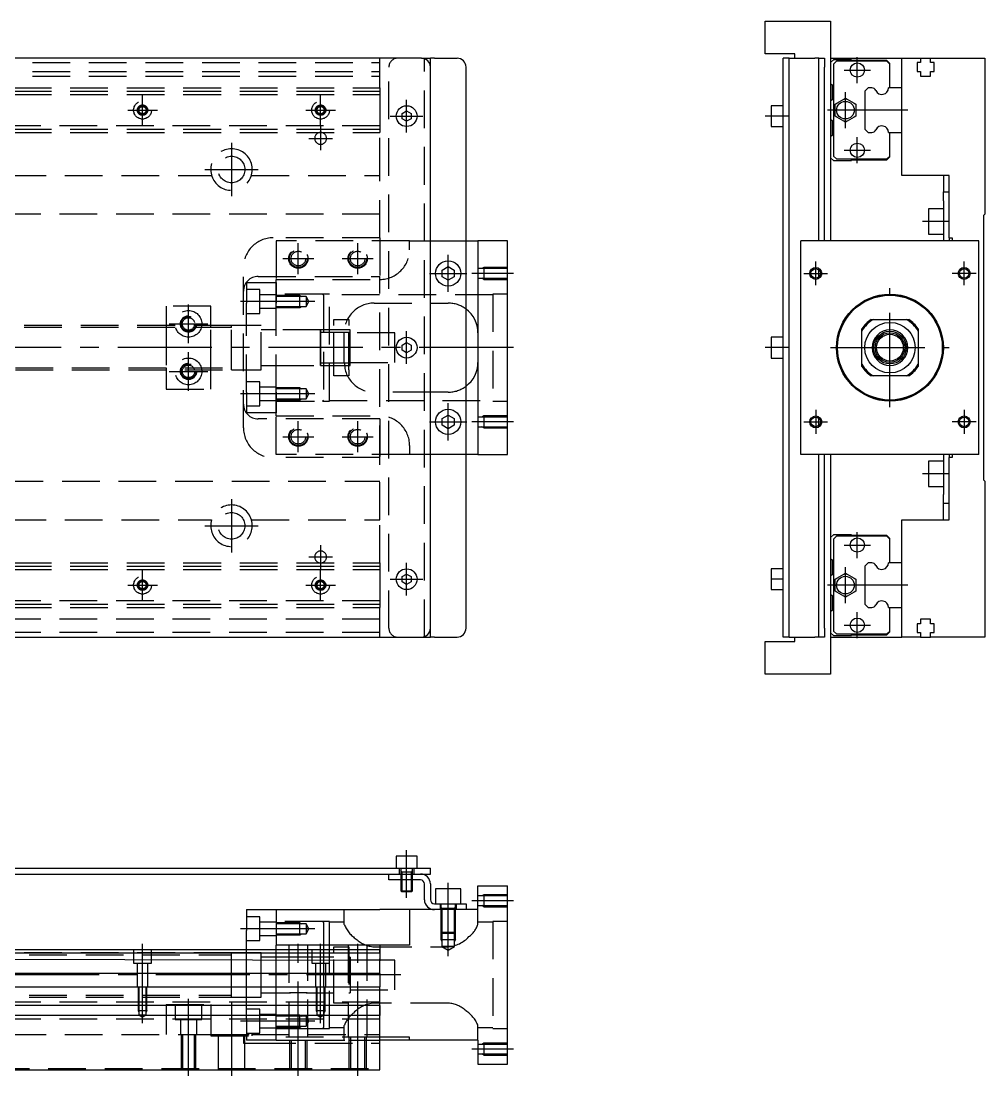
# Model space of a CAD drawing. Extents: x -94 to 664, y -24 to 355.
# Drawn here: x 339.1 to 663.8, y -2 to 353.3 of the extents above; entities that cross this region are included whole.
import ezdxf

# ---------------------------------------------------------------- set-up
doc = ezdxf.new("R2010")
doc.units = 0
doc.linetypes.add('CENTER', pattern=[50.8, 31.75, -6.35, 6.35, -6.35])
doc.linetypes.add('DASHED', pattern=[19.05, 12.7, -6.35])
doc.layers.get('0').update_dxf_attribs({"linetype": 'CONTINUOUS'})
doc.layers.add('CENTER', color=1, linetype='CENTER')

msp = doc.modelspace()

# ---------------------------------------------------------------- linework, layer by layer
at = {"color": 7, "linetype": 'CONTINUOUS'}
for p, q in [((589.85, 342.31), (589.85, 353.31)), ((589.85, 353.31), (611.85, 353.31)), ((611.85, 353.31), (611.85, 279.31)), ((599.85, 342.31), (589.85, 342.31)), ((599.85, 340.81), (599.85, 342.31)), ((474, 340.81), (-14, 340.81)), ((474, 340.81), (477, 340.81)), ((477, 337.81), (477, 340.81)), ((478.33, 340.81), (477, 340.81)), ((477, 148.81), (477, 337.81)), ((478.33, 340.81), (486, 340.81)), ((489, 148.81), (489, 337.81)), ((597.85, 340.81), (595.85, 340.81)), ((595.85, 337.81), (595.85, 340.81)), ((595.85, 148.81), (595.85, 337.81)), ((597.85, 340.81), (601.18, 340.81)), ((597.85, 337.81), (597.85, 340.81)), ((597.85, 148.81), (597.85, 337.81)), ((601.18, 340.81), (606.52, 340.81)), ((607.85, 340.81), (606.52, 340.81)), ((607.85, 340.81), (609.85, 340.81)), ((607.85, 337.81), (607.85, 340.81)), ((607.85, 279.31), (607.85, 337.81)), ((609.85, 340.81), (609.85, 337.81)), ((609.85, 279.31), (609.85, 337.81)), ((611.85, 340.81), (635.85, 340.81)), ((612.84, 340.31), (611.85, 339.32)), ((618.85, 340.31), (612.84, 340.31)), ((613.84, 339.76), (612.85, 338.77)), ((612.85, 338.77), (612.85, 307.85)), ((630.85, 339.76), (613.84, 339.76)), ((618.85, 340.06), (618.85, 340.31)), ((630.85, 340.06), (618.85, 340.06)), ((631.85, 339.06), (630.85, 340.06)), ((631.85, 338.76), (630.85, 339.76)), ((631.85, 338.76), (631.85, 339.06)), ((631.85, 330.81), (631.85, 338.76)), ((635.85, 330.81), (635.85, 340.81)), ((635.85, 340.81), (642.15, 340.81)), ((642.15, 339.31), (641, 339.31)), ((641, 339.31), (641, 336.31)), ((642.15, 340.81), (645.55, 340.81)), ((642.15, 340.81), (642.15, 339.31)), ((645.55, 340.81), (663.85, 340.81)), ((645.55, 339.31), (645.55, 340.81)), ((646.7, 339.31), (645.55, 339.31)), ((646.7, 336.31), (646.7, 339.31)), ((663.85, 340.81), (663.85, 288.31)), ((641, 336.31), (642.15, 336.31)), ((642.15, 336.31), (642.15, 334.81)), ((642.15, 334.81), (645.55, 334.81)), ((645.55, 334.81), (645.55, 336.31)), ((645.55, 336.31), (646.7, 336.31)), ((611.85, 332.31), (612.35, 331.81)), ((612.35, 331.81), (612.35, 326.81)), ((624.47, 330.81), (623.35, 329.69)), ((625.76, 330.81), (624.47, 330.81)), ((635.85, 330.81), (631.34, 330.81)), ((635.85, 315.81), (635.85, 330.81)), ((635.85, 315.81), (635.85, 330.81)), ((613.95, 325.67), (616.26, 327)), ((616.26, 327), (616.85, 327.35)), ((616.85, 327.35), (617.44, 327)), ((617.44, 327), (619.75, 325.67)), ((623.35, 329.69), (623.35, 316.93)), ((595.85, 324.81), (591.85, 324.81)), ((591.85, 324.81), (591.85, 321.31)), ((612.35, 326.81), (611.85, 326.31)), ((613.35, 325.33), (613.95, 325.67)), ((613.35, 324.65), (613.35, 325.33)), ((613.35, 321.97), (613.35, 324.65)), ((619.75, 325.67), (620.34, 325.33)), ((620.34, 325.33), (620.34, 324.65)), ((620.34, 324.65), (620.34, 321.97)), ((467.5, 322.18), (469, 323.04)), ((467.5, 320.44), (467.5, 322.18)), ((469, 319.58), (467.5, 320.44)), ((469, 323.04), (470.5, 322.18)), ((470.5, 320.44), (469, 319.58)), ((470.5, 322.18), (470.5, 320.44)), ((591.85, 321.31), (591.85, 317.81)), ((611.85, 320.31), (612.35, 319.81)), ((612.35, 319.81), (612.35, 314.81)), ((613.35, 321.29), (613.35, 321.97)), ((613.95, 320.95), (613.35, 321.29)), ((616.26, 319.62), (613.95, 320.95)), ((619.75, 320.95), (617.44, 319.62)), ((620.34, 321.29), (619.75, 320.95)), ((620.34, 321.97), (620.34, 321.29)), ((591.85, 317.81), (595.85, 317.81)), ((616.85, 319.27), (616.26, 319.62)), ((617.44, 319.62), (616.85, 319.27)), ((623.35, 316.93), (624.47, 315.81)), ((612.35, 314.81), (611.85, 314.31)), ((624.47, 315.81), (625.76, 315.81)), ((631.34, 315.81), (635.85, 315.81)), ((631.85, 307.86), (631.85, 315.81)), ((635.85, 301.31), (635.85, 315.81)), ((611.85, 307.3), (612.84, 306.31)), ((612.84, 306.31), (618.85, 306.31)), ((612.85, 307.85), (613.84, 306.86)), ((613.84, 306.86), (630.85, 306.86)), ((618.85, 306.56), (630.85, 306.56)), ((618.85, 306.31), (618.85, 306.56)), ((630.85, 306.86), (631.85, 307.86)), ((630.85, 306.56), (631.85, 307.56)), ((631.85, 307.56), (631.85, 307.86)), ((651.85, 301.31), (635.85, 301.31)), ((649.85, 301.31), (649.85, 295.81)), ((651.85, 280.31), (651.85, 301.31)), ((649.85, 295.81), (651.85, 295.81)), ((649.85, 292.81), (649.85, 295.81)), ((649.85, 292.81), (649.85, 279.31)), ((644.85, 290.06), (644.85, 281.56)), ((649.85, 290.06), (644.85, 290.06)), ((663.35, 287.81), (663.85, 288.31)), ((663.35, 287.81), (663.35, 198.81)), ((644.85, 281.56), (649.85, 281.56)), ((489, 279.31), (493, 279.31)), ((503, 279.31), (493, 279.31)), ((493, 279.31), (493, 207.31)), ((503, 207.31), (503, 279.31)), ((661.85, 279.31), (601.85, 279.31)), ((601.85, 207.31), (601.85, 279.31)), ((651.85, 280.31), (652.85, 280.31)), ((651.85, 280.31), (651.85, 279.31)), ((652.85, 280.31), (652.85, 279.31)), ((661.85, 207.31), (661.85, 279.31)), ((481, 269.46), (483, 270.62)), ((483, 270.62), (485, 269.46)), ((481, 267.16), (481, 269.46)), ((483, 266), (481, 267.16)), ((485, 267.16), (483, 266)), ((485, 269.46), (485, 267.16)), ((607.85, 267.03), (607.85, 269.59)), ((625.51, 252.81), (626.27, 252.81)), ((626.27, 252.81), (637.43, 252.81)), ((637.43, 252.81), (638.19, 252.81)), ((622.35, 248.89), (622.35, 249.65)), ((622.35, 237.73), (622.35, 248.89)), ((641.35, 249.65), (641.35, 248.89)), ((641.35, 248.89), (641.35, 237.73)), ((595.85, 246.81), (591.85, 246.81)), ((591.85, 246.81), (591.85, 243.31)), ((467.5, 244.18), (469, 245.04)), ((467.5, 242.44), (467.5, 244.18)), ((469, 241.58), (467.5, 242.44)), ((469, 245.04), (470.5, 244.18)), ((470.5, 242.44), (469, 241.58)), ((470.5, 244.18), (470.5, 242.44)), ((591.85, 243.31), (591.85, 239.81)), ((591.85, 239.81), (595.85, 239.81)), ((622.35, 236.97), (622.35, 237.73)), ((641.35, 237.73), (641.35, 236.97)), ((626.27, 233.81), (625.51, 233.81)), ((637.43, 233.81), (626.27, 233.81)), ((638.19, 233.81), (637.43, 233.81)), ((481, 219.46), (483, 220.62)), ((483, 220.62), (485, 219.46)), ((481, 217.16), (481, 219.46)), ((483, 216), (481, 217.16)), ((485, 217.16), (483, 216)), ((485, 219.46), (485, 217.16)), ((607.85, 217.03), (607.85, 219.59)), ((493, 207.31), (489, 207.31)), ((493, 207.31), (503, 207.31)), ((661.85, 207.31), (601.85, 207.31)), ((607.85, 148.81), (607.85, 207.31)), ((609.85, 148.81), (609.85, 207.31)), ((611.85, 207.31), (611.85, 133.31)), ((649.85, 207.31), (649.85, 193.81)), ((651.85, 207.31), (651.85, 206.31)), ((651.85, 185.31), (651.85, 206.31)), ((652.85, 206.31), (651.85, 206.31)), ((652.85, 207.31), (652.85, 206.31)), ((644.85, 205.06), (644.85, 196.56)), ((649.85, 205.06), (644.85, 205.06)), ((644.85, 196.56), (649.85, 196.56)), ((663.85, 198.31), (663.35, 198.81)), ((663.85, 198.31), (663.85, 145.81)), ((649.85, 190.81), (649.85, 193.81)), ((649.85, 185.31), (649.85, 190.81)), ((651.85, 190.81), (649.85, 190.81)), ((635.85, 170.81), (635.85, 185.31)), ((635.85, 185.31), (651.85, 185.31)), ((612.84, 180.31), (611.85, 179.32)), ((618.85, 180.31), (612.84, 180.31)), ((613.84, 179.76), (612.85, 178.77)), ((612.85, 178.77), (612.85, 147.85)), ((630.85, 179.76), (613.84, 179.76)), ((618.85, 180.06), (618.85, 180.31)), ((630.85, 180.06), (618.85, 180.06)), ((631.85, 179.06), (630.85, 180.06)), ((631.85, 178.76), (630.85, 179.76)), ((631.85, 178.76), (631.85, 179.06)), ((631.85, 170.81), (631.85, 178.76)), ((611.85, 172.31), (612.35, 171.81)), ((612.35, 171.81), (612.35, 166.81)), ((624.47, 170.81), (623.35, 169.69)), ((625.76, 170.81), (624.47, 170.81)), ((635.85, 170.81), (631.34, 170.81)), ((635.85, 155.81), (635.85, 170.81)), ((635.85, 155.81), (635.85, 170.81)), ((467.5, 166.18), (469, 167.04)), ((469, 167.04), (470.5, 166.18)), ((591.85, 168.81), (591.85, 165.31)), ((595.85, 168.81), (591.85, 168.81)), ((613.95, 165.67), (616.26, 167)), ((616.26, 167), (616.85, 167.35)), ((616.85, 167.35), (617.44, 167)), ((617.44, 167), (619.75, 165.67)), ((623.35, 169.69), (623.35, 156.93)), ((467.5, 164.44), (467.5, 166.18)), ((469, 163.58), (467.5, 164.44)), ((470.5, 164.44), (469, 163.58)), ((470.5, 166.18), (470.5, 164.44)), ((591.85, 165.31), (591.85, 161.81)), ((612.35, 166.81), (611.85, 166.31)), ((613.35, 165.33), (613.95, 165.67)), ((613.35, 164.65), (613.35, 165.33)), ((613.35, 161.97), (613.35, 164.65)), ((619.75, 165.67), (620.34, 165.33)), ((620.34, 165.33), (620.34, 164.65)), ((620.34, 164.65), (620.34, 161.97)), ((591.85, 161.81), (595.85, 161.81)), ((611.85, 160.31), (612.35, 159.81)), ((613.35, 161.29), (613.35, 161.97)), ((613.95, 160.95), (613.35, 161.29)), ((616.26, 159.62), (613.95, 160.95)), ((619.75, 160.95), (617.44, 159.62)), ((620.34, 161.29), (619.75, 160.95)), ((620.34, 161.97), (620.34, 161.29)), ((612.35, 159.81), (612.35, 154.81)), ((616.85, 159.27), (616.26, 159.62)), ((617.44, 159.62), (616.85, 159.27)), ((623.35, 156.93), (624.47, 155.81)), ((612.35, 154.81), (611.85, 154.31)), ((624.47, 155.81), (625.76, 155.81)), ((631.34, 155.81), (635.85, 155.81)), ((631.85, 147.86), (631.85, 155.81)), ((635.85, 145.81), (635.85, 155.81)), ((642.15, 150.31), (641, 150.31)), ((641, 150.31), (641, 147.31)), ((642.15, 151.81), (642.15, 150.31)), ((645.55, 151.81), (642.15, 151.81)), ((645.55, 150.31), (645.55, 151.81)), ((646.7, 150.31), (645.55, 150.31)), ((646.7, 147.31), (646.7, 150.31)), ((-14, 145.81), (474, 145.81)), ((474, 145.81), (477, 145.81)), ((477, 145.81), (477, 148.81)), ((478.33, 145.81), (477, 145.81)), ((478.33, 145.81), (486, 145.81)), ((595.85, 145.81), (595.85, 148.81)), ((597.85, 145.81), (595.85, 145.81)), ((597.85, 145.81), (597.85, 148.81)), ((597.85, 145.81), (601.18, 145.81)), ((599.85, 144.31), (599.85, 145.81)), ((601.18, 145.81), (606.52, 145.81)), ((607.85, 145.81), (606.52, 145.81)), ((607.85, 145.81), (607.85, 148.81)), ((609.85, 145.81), (607.85, 145.81)), ((609.85, 148.81), (609.85, 145.81)), ((611.85, 147.3), (612.84, 146.31)), ((611.85, 145.81), (635.85, 145.81)), ((612.84, 146.31), (618.85, 146.31)), ((612.85, 147.85), (613.84, 146.86)), ((613.84, 146.86), (630.85, 146.86)), ((618.85, 146.56), (630.85, 146.56)), ((618.85, 146.31), (618.85, 146.56)), ((630.85, 146.86), (631.85, 147.86)), ((630.85, 146.56), (631.85, 147.56)), ((631.85, 147.56), (631.85, 147.86)), ((642.15, 145.81), (635.85, 145.81)), ((641, 147.31), (642.15, 147.31)), ((642.15, 147.31), (642.15, 145.81)), ((642.15, 145.81), (645.55, 145.81)), ((645.55, 147.31), (646.7, 147.31)), ((645.55, 145.81), (645.55, 147.31)), ((663.85, 145.81), (645.55, 145.81)), ((589.85, 133.31), (589.85, 144.31)), ((589.85, 144.31), (599.85, 144.31)), ((611.85, 133.31), (589.85, 133.31)), ((465.5, 72), (465.5, 68)), ((472.5, 72), (465.5, 72)), ((472.5, 68), (472.5, 72)), ((330, 68), (474, 68)), ((474, 68), (477, 68)), ((477, 66), (477, 68)), ((330, 66), (466, 66)), ((463, 64), (463, 66)), ((466, 64), (463, 64)), ((466, 66), (473.67, 66)), ((466, 66), (473.67, 66)), ((473.67, 64), (466, 64)), ((467, 64), (467, 60.38)), ((471, 60.38), (471, 64)), ((473.67, 66), (474, 66)), ((474, 66), (477, 66)), ((475, 57.33), (475, 62.67)), ((477, 62.67), (477, 57.33)), ((478.75, 61), (478.75, 56)), ((487.25, 61), (478.75, 61)), ((487.25, 56), (487.25, 61)), ((493, 62), (503, 62)), ((493, 54), (493, 62)), ((503, 2), (503, 62)), ((467.38, 60), (467, 60.38)), ((467, 60.38), (471, 60.38)), ((470.62, 60), (467.38, 60)), ((470.62, 60), (471, 60.38)), ((415, 54), (415.36, 54)), ((415, 54), (415, 47.02)), ((415.36, 54), (424.64, 54)), ((424.64, 54), (425, 54)), ((425, 54), (460, 54)), ((425, 54), (425, 42)), ((470, 54), (460, 54)), ((478.33, 54), (470, 54)), ((470, 54), (470, 42)), ((478.33, 56), (486, 56)), ((486, 54), (478.33, 54)), ((486, 56), (489, 56)), ((489, 54), (486, 54)), ((489, 56), (489, 54)), ((493, 54), (489, 54)), ((415, 40.5), (415, 47.02)), ((460, 40.5), (323.5, 40.5)), ((460, 39.38), (323.5, 39.38)), ((470, 42), (425, 42)), ((425, 40.5), (425, 42)), ((460, 42), (460, 39.38)), ((460, 39.25), (460, 40.5)), ((460, 39.38), (460, 38.09)), ((460, 39.25), (460, 37.47)), ((323.5, 37.4), (460, 37)), ((460, 38.09), (460, 36.72)), ((460, 35.58), (460, 37.47)), ((460, 32.51), (460, 36.72)), ((460, 32.52), (460, 35.58)), ((460, 32.52), (323.5, 32.5)), ((460, 32.52), (460, 28)), ((460, 32.51), (460, 28)), ((0, 28), (460, 28)), ((460, 21.7), (460, 28)), ((460, 21.7), (460, 28)), ((460, 21.7), (0, 21.7)), ((460, 21.7), (460, 18.3)), ((460, 10), (460, 21.7)), ((460, 18.3), (0, 18.3)), ((460, 0), (460, 18.3)), ((470, 11), (460, 11)), ((470, 10), (470, 11)), ((470, 10), (460, 10)), ((493, 10), (470, 10)), ((493, 10), (493, 2)), ((0, 0), (460, 0)), ((493, 2), (503, 2))]:
    msp.add_line(p, q, dxfattribs=at)
at = {"color": 3, "linetype": 'DASHED'}
for p, q in [((0, 339.31), (460, 339.31)), ((460, 330.81), (460, 340.81)), ((463, 148.81), (463, 337.81)), ((475, 145.81), (475, 340.81)), ((0, 336.31), (460, 336.31)), ((0, 334.81), (460, 334.81)), ((298.5, 330.81), (460, 330.81)), ((460, 330.81), (460, 329.69)), ((298.5, 329.69), (460, 329.69)), ((298.5, 328.61), (460, 328.61)), ((460, 329.69), (460, 316.93)), ((460, 329.69), (460, 316.93)), ((460, 318.01), (298.5, 318.01)), ((298.5, 316.93), (460, 316.93)), ((460, 316.93), (460, 315.81)), ((460, 316.93), (460, 315.81)), ((298.5, 315.81), (460, 315.81)), ((460, 301.31), (460, 315.81)), ((460, 301.31), (460, 315.81)), ((296.71, 301.31), (403.29, 301.31)), ((416.71, 301.31), (460, 301.31)), ((460, 280.31), (460, 301.31)), ((460, 288.31), (10, 288.31)), ((460, 280.31), (460, 282.81)), ((460, 280.31), (424, 280.31)), ((470, 279.31), (425, 279.31)), ((425, 279.31), (425, 266.31)), ((460, 280.31), (460, 267.31)), ((460, 280.31), (460, 267.31)), ((470, 276.31), (470, 279.31)), ((470, 279.31), (477, 279.31)), ((477, 279.31), (489, 279.31)), ((414, 216.31), (414, 270.31)), ((495, 270.31), (494.34, 269.93)), ((503, 270.31), (495, 270.31)), ((495, 270.31), (495, 266.31)), ((419, 267.31), (460, 267.31)), ((460, 185.31), (460, 267.31)), ((495, 269.93), (493, 269.93)), ((493, 266.69), (495, 266.69)), ((495, 266.31), (494.34, 266.69)), ((503, 269.93), (495, 269.93)), ((495, 266.69), (503, 266.69)), ((415, 265.31), (415.36, 265.31)), ((415, 265.31), (415, 258.33)), ((415.36, 265.31), (424.64, 265.31)), ((424.64, 265.31), (425, 265.31)), ((425, 266.31), (460, 266.31)), ((425, 258.33), (425, 266.31)), ((425, 265.31), (425, 258.33)), ((495, 266.31), (503, 266.31)), ((419.5, 262.87), (415, 262.87)), ((419.5, 254.87), (419.5, 262.87)), ((425, 261.12), (419.5, 261.12)), ((425.3, 261.31), (425, 261.31)), ((431.15, 260.87), (425, 260.87)), ((431.15, 260.87), (425, 260.87)), ((431.5, 260.52), (425, 260.52)), ((440.64, 261.31), (425.3, 261.31)), ((440.64, 261.31), (425.3, 261.31)), ((433, 260.87), (431.15, 260.87)), ((433, 260.52), (431.5, 260.52)), ((433, 256.87), (433, 260.87)), ((433, 260.87), (433.61, 260.52)), ((435.1, 260.52), (433, 260.52)), ((436.05, 258.87), (435.1, 260.52)), ((435.1, 260.52), (435.1, 258.87)), ((441, 260.95), (440.64, 261.31)), ((443, 261.31), (440.64, 261.31)), ((441, 260.95), (441, 225.67)), ((443, 225.31), (443, 261.31)), ((498, 261.06), (443, 261.06)), ((503, 261.31), (498, 261.31)), ((498, 261.31), (498, 225.31)), ((388, 257.31), (388, 250.81)), ((403, 257.31), (388, 257.31)), ((403, 250.81), (403, 257.31)), ((415, 228.29), (415, 258.33)), ((419.5, 256.62), (425, 256.62)), ((425, 228.29), (425, 258.33)), ((425, 228.29), (425, 258.33)), ((425, 257.22), (431.5, 257.22)), ((425, 256.87), (431.15, 256.87)), ((425, 256.87), (431.15, 256.87)), ((431.15, 256.87), (433, 256.87)), ((431.5, 257.22), (433, 257.22)), ((433, 257.22), (435.1, 257.22)), ((433, 256.87), (433.61, 257.22)), ((435.1, 257.22), (436.05, 258.87)), ((435.1, 258.87), (435.1, 257.22)), ((458, 258.31), (477, 258.31)), ((477, 258.31), (483, 258.31)), ((415, 254.87), (419.5, 254.87)), ((444.5, 250.81), (444.5, 252.81)), ((444.5, 252.81), (449.5, 252.81)), ((449.5, 252.81), (449.5, 250.81)), ((410, 250.81), (280, 250.81)), ((410, 250.06), (280, 250.06)), ((388, 250.81), (388, 250.06)), ((388, 250.06), (388, 236.56)), ((403, 250.06), (403, 250.81)), ((403, 236.56), (403, 250.06)), ((410, 250.81), (409.99, 250.81)), ((410, 250.81), (410, 250.81)), ((415, 250.81), (410, 250.81)), ((410, 235.81), (410, 250.81)), ((410, 250.06), (410, 250.81)), ((410, 250.26), (410, 250.81)), ((410, 236.36), (410, 250.26)), ((410, 236.56), (410, 250.06)), ((420, 250.81), (415, 250.81)), ((420, 235.81), (420, 250.81)), ((425, 249.31), (420, 249.31)), ((440, 249.31), (425, 249.31)), ((441, 249.31), (440, 249.31)), ((440, 249.31), (440, 249.31)), ((440, 249.31), (440, 249.31)), ((440, 237.31), (440, 249.31)), ((440, 249.31), (440, 237.31)), ((444.5, 249.31), (441, 249.31)), ((444.5, 235.81), (444.5, 250.81)), ((449.5, 249.31), (444.5, 249.31)), ((449.5, 235.81), (449.5, 250.81)), ((450, 249.31), (449.5, 249.31)), ((450, 237.31), (450, 249.31)), ((441, 248.44), (440, 248.44)), ((444.5, 248.44), (441, 248.44)), ((449.5, 248.44), (444.5, 248.44)), ((448, 238.31), (448, 248.31)), ((450, 248.44), (449.5, 248.44)), ((465, 248.31), (450, 248.31)), ((465, 238.31), (465, 248.31)), ((440, 238.19), (441, 238.19)), ((441, 238.19), (444.5, 238.19)), ((444.5, 238.19), (449.5, 238.19)), ((449.5, 238.19), (450, 238.19)), ((450, 238.31), (465, 238.31)), ((280, 236.56), (410, 236.56)), ((280, 235.81), (410, 235.81)), ((388, 236.56), (388, 235.81)), ((388, 235.81), (388, 229.31)), ((403, 235.81), (403, 236.56)), ((403, 229.31), (403, 235.81)), ((410, 235.81), (410, 236.56)), ((410, 235.81), (410, 236.36)), ((409.99, 235.81), (410, 235.81)), ((410, 235.81), (410, 235.81)), ((410, 235.81), (415, 235.81)), ((415, 235.81), (420, 235.81)), ((420, 237.31), (425, 237.31)), ((425, 237.31), (440, 237.31)), ((440, 237.31), (440, 237.31)), ((440, 237.31), (440, 237.31)), ((440, 237.31), (441, 237.31)), ((440, 237.31), (440, 237.31)), ((441, 237.31), (444.5, 237.31)), ((444.5, 237.31), (449.5, 237.31)), ((444.5, 233.81), (444.5, 235.81)), ((449.5, 237.31), (450, 237.31)), ((449.5, 235.81), (449.5, 233.81)), ((419.5, 231.75), (415, 231.75)), ((419.5, 223.75), (419.5, 231.75)), ((449.5, 233.81), (444.5, 233.81)), ((388, 229.31), (403, 229.31)), ((415, 228.29), (415, 221.31)), ((425, 230), (419.5, 230)), ((431.15, 229.75), (425, 229.75)), ((431.15, 229.75), (425, 229.75)), ((431.5, 229.4), (425, 229.4)), ((425, 228.29), (425, 221.31)), ((425, 220.31), (425, 228.29)), ((433, 229.75), (431.15, 229.75)), ((433, 229.4), (431.5, 229.4)), ((433, 225.75), (433, 229.75)), ((433, 229.75), (433.61, 229.4)), ((435.1, 229.4), (433, 229.4)), ((436.05, 227.75), (435.1, 229.4)), ((435.1, 229.4), (435.1, 227.75)), ((435.1, 226.1), (436.05, 227.75)), ((435.1, 227.75), (435.1, 226.1)), ((477, 228.31), (458, 228.31)), ((483, 228.31), (477, 228.31)), ((419.5, 225.5), (425, 225.5)), ((425, 226.1), (431.5, 226.1)), ((425, 225.75), (431.15, 225.75)), ((425, 225.75), (431.15, 225.75)), ((425, 225.31), (425.3, 225.31)), ((425.3, 225.31), (440.64, 225.31)), ((425.3, 225.31), (440.64, 225.31)), ((431.15, 225.75), (433, 225.75)), ((431.5, 226.1), (433, 226.1)), ((433, 226.1), (435.1, 226.1)), ((433, 225.75), (433.61, 226.1)), ((440.64, 225.31), (441, 225.67)), ((440.64, 225.31), (443, 225.31)), ((443, 225.56), (498, 225.56)), ((498, 225.31), (503, 225.31)), ((415, 223.75), (419.5, 223.75)), ((415.36, 221.31), (415, 221.31)), ((424.64, 221.31), (415.36, 221.31)), ((425, 221.31), (424.64, 221.31)), ((425, 220.31), (460, 220.31)), ((425, 207.31), (425, 220.31)), ((495, 220.31), (494.34, 219.93)), ((495, 220.31), (495, 216.31)), ((503, 220.31), (495, 220.31)), ((460, 219.31), (419, 219.31)), ((460, 219.31), (460, 206.31)), ((495, 219.93), (493, 219.93)), ((503, 219.93), (495, 219.93)), ((493, 216.69), (495, 216.69)), ((495, 216.31), (494.34, 216.69)), ((495, 216.69), (503, 216.69)), ((495, 216.31), (503, 216.31)), ((470, 210.31), (470, 207.31)), ((460, 206.31), (424, 206.31)), ((470, 207.31), (425, 207.31)), ((460, 203.81), (460, 206.31)), ((477, 207.31), (470, 207.31)), ((489, 207.31), (477, 207.31)), ((10, 198.31), (460, 198.31)), ((296.71, 185.31), (403.29, 185.31)), ((416.71, 185.31), (460, 185.31)), ((460, 170.81), (460, 185.31)), ((298.5, 170.81), (460, 170.81)), ((460, 170.81), (460, 169.69)), ((298.5, 169.69), (460, 169.69)), ((298.5, 168.61), (460, 168.61)), ((460, 169.69), (460, 156.93)), ((460, 158.01), (298.5, 158.01)), ((298.5, 156.93), (460, 156.93)), ((460, 156.93), (460, 155.81)), ((298.5, 155.81), (460, 155.81)), ((460, 145.81), (460, 155.81)), ((460, 151.81), (0, 151.81)), ((460, 147.31), (0, 147.31)), ((466.5, 68), (466.5, 66)), ((467, 68), (467, 66.6)), ((471, 66.6), (471, 68)), ((471.5, 66), (471.5, 68)), ((467.38, 66.6), (467, 67.26)), ((467, 66.6), (467, 66.6)), ((467, 66.6), (467, 66)), ((467, 66.6), (467, 66.59)), ((471, 66.6), (467, 66.6)), ((471, 66.6), (467, 66.6)), ((469, 66.6), (467, 66.6)), ((467, 66), (467, 64)), ((467, 66), (467, 64)), ((467.38, 66.6), (467.38, 66)), ((467.38, 66), (467.38, 64)), ((470.62, 66.6), (471, 67.26)), ((470.62, 66), (470.62, 66.6)), ((470.62, 64), (470.62, 66)), ((471, 66), (471, 66.6)), ((471, 66.6), (471, 66.6)), ((471, 66.59), (471, 66.6)), ((471, 64), (471, 66)), ((471, 64), (471, 66)), ((495, 58.62), (493, 58.62)), ((495, 59), (494.34, 58.62)), ((495, 59), (495, 55)), ((503, 59), (495, 59)), ((503, 58.62), (495, 58.62)), ((448, 49.03), (448, 54)), ((480.25, 56), (480.25, 54)), ((480.5, 56), (480.5, 54.4)), ((480.9, 54.4), (480.5, 55.09)), ((485.5, 54.4), (480.5, 54.4)), ((485.5, 54.4), (480.5, 54.4)), ((483, 54.4), (480.5, 54.4)), ((480.5, 54.4), (480.5, 54.39)), ((480.5, 54.4), (480.5, 54.4)), ((480.5, 54.4), (480.5, 54)), ((480.5, 54), (480.5, 44)), ((480.9, 54.4), (480.9, 54)), ((480.9, 54), (480.9, 46)), ((485.1, 54.4), (485.5, 55.09)), ((485.1, 54), (485.1, 54.4)), ((485.1, 46), (485.1, 54)), ((485.5, 54.4), (485.5, 56)), ((485.5, 54.39), (485.5, 54.4)), ((485.5, 54), (485.5, 54.4)), ((485.5, 54.4), (485.5, 54.4)), ((485.5, 46.4), (485.5, 54)), ((485.75, 54), (485.75, 56)), ((493, 55.38), (495, 55.38)), ((493, 49.03), (493, 54)), ((495, 55), (494.34, 55.38)), ((495, 55.38), (503, 55.38)), ((495, 55), (503, 55)), ((419.5, 51.56), (415, 51.56)), ((419.5, 43.56), (419.5, 51.56)), ((425, 49.81), (419.5, 49.81)), ((425.3, 50), (425, 50)), ((440.64, 50), (425.3, 50)), ((443, 50), (440.64, 50)), ((441, 49.64), (440.64, 50)), ((443, 40.5), (443, 50)), ((448, 49.75), (443, 49.75)), ((498, 49.75), (493, 49.75)), ((503, 50), (498, 50)), ((498, 50), (498, 14)), ((431.15, 49.56), (425, 49.56)), ((431.15, 49.56), (425, 49.56)), ((431.5, 49.21), (425, 49.21)), ((433, 49.56), (431.15, 49.56)), ((433, 49.21), (431.5, 49.21)), ((433, 45.56), (433, 49.56)), ((433, 49.56), (433.61, 49.21)), ((435.1, 49.21), (433, 49.21)), ((436.05, 47.56), (435.1, 49.21)), ((435.1, 49.21), (435.1, 47.56)), ((435.1, 45.91), (436.05, 47.56)), ((435.1, 47.56), (435.1, 45.91)), ((441, 49.64), (441, 42)), ((448, 49.03), (448.01, 48.9)), ((480.5, 46.4), (480.9, 46)), ((480.5, 46.4), (485.5, 46.4)), ((485.1, 46), (485.5, 46.4)), ((485.5, 44), (485.5, 46.4)), ((415, 43.56), (419.5, 43.56)), ((419.5, 45.31), (425, 45.31)), ((425, 45.91), (431.5, 45.91)), ((425, 45.56), (431.15, 45.56)), ((425, 45.56), (431.15, 45.56)), ((431.15, 45.56), (433, 45.56)), ((431.5, 45.91), (433, 45.91)), ((433, 45.91), (435.1, 45.91)), ((433, 45.56), (433.61, 45.91)), ((480.5, 44), (485.5, 44)), ((480.5, 44), (480.9, 43.31)), ((485.1, 46), (480.9, 46)), ((480.9, 46), (480.9, 44)), ((480.9, 44), (480.9, 41.57)), ((485.1, 44), (485.1, 46)), ((485.1, 41.57), (485.1, 44)), ((485.5, 44), (485.1, 43.31)), ((410, 39.5), (275.5, 39.5)), ((377, 40.49), (377, 35.99)), ((383, 35.99), (383, 40.49)), ((410, 39.5), (409.99, 39.5)), ((410, 39.5), (410, 39.5)), ((415, 39.5), (410, 39.5)), ((410, 38.95), (410, 39.5)), ((415, 28), (415, 40.5)), ((420, 39.5), (415, 39.5)), ((420, 32), (420, 39.5)), ((425, 28), (425, 40.5)), ((429.25, 42), (429.25, 11)), ((435.75, 11), (435.75, 42)), ((437, 40.49), (437, 35.99)), ((441, 42), (441, 40.5)), ((441, 40.5), (441, 18.3)), ((443, 36), (443, 40.5)), ((443, 35.99), (443, 40.49)), ((444.5, 40.5), (444.5, 41.5)), ((444.5, 41.5), (449.5, 41.5)), ((444.5, 39.5), (444.5, 40.5)), ((444.5, 24.5), (444.5, 39.5)), ((449.25, 42), (449.25, 11)), ((449.5, 41.5), (449.5, 22.5)), ((455.75, 11), (455.75, 42)), ((458, 41.49), (483, 41.49)), ((483, 41.57), (480.9, 41.57)), ((480.9, 41.57), (483, 40.36)), ((485.1, 41.57), (483, 41.57)), ((483, 40.36), (485.1, 41.57)), ((37, 38.75), (409.99, 38.75)), ((377, 35.99), (383, 35.99)), ((378.25, 35.99), (378.25, 27.99)), ((381.75, 27.99), (381.75, 35.99)), ((410, 32.2), (410, 38.95)), ((425, 38), (420, 38)), ((429.5, 38), (425, 38)), ((435.5, 38), (429.5, 38)), ((437.25, 38), (435.5, 38)), ((437, 35.99), (443, 35.99)), ((440, 38), (437.25, 38)), ((438.25, 35.99), (438.25, 27.99)), ((441, 38), (440, 38)), ((442.75, 38), (441, 38)), ((441.75, 27.99), (441.75, 35.99)), ((444.5, 38), (442.75, 38)), ((443, 32), (443, 36)), ((450, 38), (449.5, 38)), ((450, 38), (450, 26)), ((455.5, 37), (450, 37)), ((460, 37), (455.5, 37)), ((465, 37), (460, 37)), ((465, 32), (465, 37)), ((410, 31.8), (410, 32.2)), ((420, 28), (420, 32)), ((443, 14), (443, 32)), ((465, 27), (465, 32)), ((410, 28), (410, 31.8)), ((37, 25.25), (409.99, 25.25)), ((378.5, 27.99), (378.5, 22.24)), ((378.5, 27.99), (378.5, 22.24)), ((378.77, 27.99), (378.77, 21.99)), ((381.23, 21.99), (381.23, 27.99)), ((381.5, 22.24), (381.5, 27.99)), ((381.5, 22.24), (381.5, 27.99)), ((410, 25.05), (410, 28)), ((410, 24.5), (410, 25.05)), ((415, 21.7), (415, 28)), ((420, 24.5), (420, 28)), ((420, 26), (425, 26)), ((425, 21.7), (425, 28)), ((425, 26), (429.4, 26)), ((429.4, 26), (429.5, 26)), ((435.5, 26), (429.5, 26)), ((429.5, 26), (429.85, 26)), ((429.85, 26), (429.5, 26)), ((435.15, 26), (429.85, 26)), ((435.15, 26), (435.5, 26)), ((435.5, 26), (435.15, 26)), ((435.5, 26), (435.6, 26)), ((435.6, 26), (440, 26)), ((438.5, 27.99), (438.5, 22.24)), ((438.5, 27.99), (438.5, 22.24)), ((438.77, 27.99), (438.77, 21.99)), ((440, 26), (444.5, 26)), ((441.23, 21.99), (441.23, 27.99)), ((441.5, 22.24), (441.5, 27.99)), ((441.5, 22.24), (441.5, 27.99)), ((449.5, 26), (450, 26)), ((450, 27), (465, 27)), ((460, 22.85), (0, 22.85)), ((37, 24.5), (409.99, 24.5)), ((378.5, 22.24), (378.5, 21.69)), ((378.5, 21.69), (378.5, 19.99)), ((378.77, 21.99), (378.77, 19.99)), ((381.23, 19.99), (381.23, 21.99)), ((381.5, 21.69), (381.5, 22.24)), ((381.5, 19.99), (381.5, 21.69)), ((388, 22), (388, 21.7)), ((388, 22), (403, 22)), ((388, 21.7), (388, 18.3)), ((391, 22), (391, 17)), ((400, 17), (400, 22)), ((403, 22), (403, 21.7)), ((403, 21.7), (403, 18.3)), ((409.99, 24.5), (410, 24.5)), ((410, 24.5), (410, 24.5)), ((410, 24.5), (410, 24.5)), ((410, 24.5), (415, 24.5)), ((415, 24.5), (420, 24.5)), ((415, 18.3), (415, 21.7)), ((425, 18.3), (425, 21.7)), ((438.5, 22.24), (438.5, 21.69)), ((438.5, 21.69), (438.5, 19.99)), ((438.77, 21.99), (438.77, 19.99)), ((441.23, 19.99), (441.23, 21.99)), ((441.5, 21.69), (441.5, 22.24)), ((441.5, 19.99), (441.5, 21.69)), ((444.5, 22.5), (444.5, 24.5)), ((449.5, 22.5), (444.5, 22.5)), ((483, 22.51), (458, 22.51)), ((378.5, 19.99), (378.77, 19.52)), ((378.5, 19.99), (381.5, 19.99)), ((378.77, 19.99), (378.77, 18.49)), ((378.77, 18.49), (380, 17.78)), ((381.23, 18.49), (378.77, 18.49)), ((378.77, 18.49), (381.23, 18.49)), ((381.23, 18.49), (380, 17.78)), ((381.23, 18.49), (381.23, 19.99)), ((381.5, 19.99), (381.23, 19.52)), ((388, 18.3), (388, 12)), ((403, 18.3), (403, 12)), ((419.5, 20.44), (415, 20.44)), ((415, 16.98), (415, 18.3)), ((419.5, 12.44), (419.5, 20.44)), ((425, 18.69), (419.5, 18.69)), ((431.15, 18.44), (425, 18.44)), ((431.15, 18.44), (425, 18.44)), ((425, 11), (425, 18.3)), ((431.5, 18.09), (425, 18.09)), ((433, 18.44), (431.15, 18.44)), ((433, 18.09), (431.5, 18.09)), ((433, 14.44), (433, 18.44)), ((433, 18.44), (433.61, 18.09)), ((435.1, 18.09), (433, 18.09)), ((436.05, 16.44), (435.1, 18.09)), ((435.1, 18.09), (435.1, 16.44)), ((438.5, 19.99), (438.77, 19.52)), ((438.5, 19.99), (441.5, 19.99)), ((438.77, 19.99), (438.77, 18.49)), ((438.77, 18.49), (440, 17.78)), ((441.23, 18.49), (438.77, 18.49)), ((438.77, 18.49), (441.23, 18.49)), ((441.23, 18.49), (440, 17.78)), ((441, 18.3), (441, 14.36)), ((441.23, 18.49), (441.23, 19.99)), ((441.5, 19.99), (441.23, 19.52)), ((460, 17.15), (0, 17.15)), ((391, 17), (400, 17)), ((392.75, 17), (392.75, 12)), ((398.25, 12), (398.25, 17)), ((415, 16.98), (415, 12)), ((425, 14.79), (431.5, 14.79)), ((425, 14.44), (431.15, 14.44)), ((425, 14.44), (431.15, 14.44)), ((431.15, 14.44), (433, 14.44)), ((431.5, 14.79), (433, 14.79)), ((433, 14.79), (435.1, 14.79)), ((433, 14.44), (433.61, 14.79)), ((435.1, 14.79), (436.05, 16.44)), ((435.1, 16.44), (435.1, 14.79)), ((440.64, 14), (441, 14.36)), ((443, 14.25), (448, 14.25)), ((448.01, 15.12), (448, 14.97)), ((448, 10), (448, 14.97)), ((493, 14.97), (492.99, 15.1)), ((493, 10), (493, 14.97)), ((493, 14.25), (498, 14.25)), ((296.71, 12), (403.29, 12)), ((393, 12), (393, 0)), ((393.43, 12), (393.43, 0)), ((397.57, 0), (397.57, 12)), ((398, 0), (398, 12)), ((403, 12), (403, 11.5)), ((403, 11.5), (417, 11.5)), ((403.29, 12), (416.71, 12)), ((405.5, 11.5), (405.5, 0)), ((414, 12), (414, 11)), ((414, 11), (414, 9)), ((414.5, 0), (414.5, 11.5)), ((415, 12.44), (419.5, 12.44)), ((415, 12), (415, 10)), ((416.71, 12), (460, 12)), ((417, 11.5), (417, 12)), ((419.5, 14.19), (425, 14.19)), ((425, 14), (429.5, 14)), ((425, 14), (425.3, 14)), ((425, 10), (425, 11)), ((460, 11), (425, 11)), ((425.3, 14), (440.64, 14)), ((429.5, 14), (430, 14)), ((430, 14), (435, 14)), ((435, 14), (435.5, 14)), ((435.5, 14), (441, 14)), ((440.64, 14), (443, 14)), ((449.5, 11), (449.5, 0)), ((450.04, 11), (450.04, 0)), ((454.96, 0), (454.96, 11)), ((455.5, 0), (455.5, 11)), ((498, 14), (503, 14)), ((414, 9), (419, 9)), ((415.36, 10), (415, 10)), ((424.64, 10), (415.36, 10)), ((419, 9), (460, 9)), ((425, 10), (424.64, 10)), ((425, 10), (429.5, 10)), ((429.5, 10), (429.5, 0)), ((429.5, 10), (435.5, 10)), ((430.04, 10), (430.04, 0)), ((434.96, 0), (434.96, 10)), ((435.5, 0), (435.5, 10)), ((435.5, 10), (449.5, 10)), ((449.5, 10), (455.5, 10)), ((455.5, 10), (460, 10)), ((495, 8.62), (493, 8.62)), ((495, 9), (494.34, 8.62)), ((495, 9), (495, 5)), ((503, 9), (495, 9)), ((503, 8.62), (495, 8.62)), ((493, 5.38), (495, 5.38)), ((495, 5), (494.34, 5.38)), ((495, 5.38), (503, 5.38)), ((495, 5), (503, 5)), ((62.5, 0.5), (460, 0.5))]:
    msp.add_line(p, q, dxfattribs=at)
at = {"color": 3, "linetype": 'CONTINUOUS'}
for p, q in [((467.38, 64), (467.38, 60)), ((470.62, 60), (470.62, 64))]:
    msp.add_line(p, q, dxfattribs=at)
at = {"color": 7, "linetype": 'CONTINUOUS'}
for centre, radius in [((620.85, 336.81), 2.4), ((469, 321.31), 3.5), ((616.85, 323.31), 2.97), ((620.85, 309.81), 2.4), ((483, 268.31), 4.25), ((606.85, 268.31), 1.62), ((656.85, 268.31), 1.62), ((631.85, 243.31), 18), ((631.85, 243.31), 17.75), ((631.85, 243.31), 17.64), ((631.85, 243.31), 8.5), ((631.85, 243.31), 5.5), ((469, 243.31), 3.5), ((631.85, 243.31), 5), ((631.85, 243.31), 4.5), ((483, 218.31), 4.25), ((606.85, 218.31), 1.62), ((656.85, 218.31), 1.62), ((620.85, 176.81), 2.4), ((469, 165.31), 3.5), ((616.85, 163.31), 2.97), ((620.85, 149.81), 2.4)]:
    msp.add_circle(centre, radius, dxfattribs=at)
at = {"color": 3, "linetype": 'DASHED'}
for centre, radius in [((380, 323.31), 3), ((380, 323.31), 1.75), ((380, 323.31), 1.5), ((380, 323.31), 1.23), ((440, 323.31), 3), ((440, 323.31), 1.75), ((440, 323.31), 1.5), ((440, 323.31), 1.23), ((410, 303.31), 4.5), ((432.5, 273.31), 3.25), ((432.5, 273.31), 3), ((432.5, 273.31), 2.46), ((452.5, 273.31), 3.25), ((452.5, 273.31), 3), ((452.5, 273.31), 2.46), ((395.5, 251.31), 4.5), ((395.5, 251.31), 2.75), ((395.5, 251.31), 2.5), ((395.5, 251.31), 2.1), ((395.5, 235.31), 4.5), ((395.5, 235.31), 2.75), ((395.5, 235.31), 2.5), ((395.5, 235.31), 2.1), ((432.5, 213.31), 3.25), ((432.5, 213.31), 3), ((432.5, 213.31), 2.46), ((452.5, 213.31), 3.25), ((452.5, 213.31), 3), ((452.5, 213.31), 2.46), ((410, 183.31), 4.5), ((380, 163.31), 3), ((380, 163.31), 1.75), ((380, 163.31), 1.5), ((380, 163.31), 1.23), ((440, 163.31), 3), ((440, 163.31), 1.75), ((440, 163.31), 1.5), ((440, 163.31), 1.23)]:
    msp.add_circle(centre, radius, dxfattribs=at)
at = {"color": 3, "linetype": 'CONTINUOUS'}
for centre in [(606.85, 268.31), (656.85, 268.31), (606.85, 218.31), (656.85, 218.31)]:
    msp.add_circle(centre, 2, dxfattribs=at)
at = {"color": 3, "linetype": 'DASHED'}
for centre, radius, start, end in [((466, 337.81), 3, 90, 180), ((440, 313.81), 2, 90, 270), ((440, 313.81), 2, 270, 90), ((410, 303.31), 7, 16.6015, 163.3985), ((410, 303.31), 7, 163.3985, 16.6015), ((424, 270.31), 10, 90, 180), ((460, 276.31), 10, 270, 0), ((419, 262.31), 5, 90, 180), ((458, 248.31), 10, 90, 180), ((483, 248.31), 10, 53.1301, 90), ((458, 238.31), 10, 180, 270), ((483, 238.31), 10, 270, 306.8699), ((419, 224.31), 5, 180, 270), ((460, 210.31), 10, 0, 90), ((424, 216.31), 10, 180, 270), ((410, 183.31), 7, 16.6015, 163.3985), ((410, 183.31), 7, 163.3985, 16.6015), ((440, 172.81), 2, 90, 270), ((440, 172.81), 2, 270, 90), ((466, 148.81), 3, 180, 270), ((457.96, 53.09), 10.79, 202.8017, 236.44), ((485.26, 51.57), 8.14, 305.354, 341.8732), ((458.61, 51.14), 9.67, 226.796, 266.3715), ((482.16, 52), 10.54, 274.5825, 317.8378), ((458.69, 12.36), 10.17, 93.8756, 137.922), ((482.39, 12.86), 9.67, 46.8339, 86.3735), ((456.94, 11.48), 9.65, 127.002, 157.8219), ((483.02, 10.9), 10.81, 22.8304, 56.4383)]:
    msp.add_arc(centre, radius, start, end, dxfattribs=at)
at = {"color": 7, "linetype": 'CONTINUOUS'}
for centre, radius, start, end in [((474, 337.81), 3, 0, 90), ((486, 337.81), 3, 0, 90), ((625.76, 329.31), 1.5, 23.9165, 90), ((629.14, 330.81), 2.2, 203.9165, 0), ((625.76, 317.31), 1.5, 270, 336.0835), ((629.14, 315.81), 2.2, 360, 156.0835), ((483, 248.31), 10, 0, 53.1301), ((631.85, 243.31), 11.02, 120.4483, 149.5517), ((631.85, 243.31), 11.42, 123.7066, 146.2934), ((631.85, 243.31), 11.02, 30.4483, 59.5517), ((631.85, 243.31), 11.42, 33.7066, 56.2934), ((631.85, 243.31), 6, 180, 90), ((631.85, 243.31), 6, 180, 90), ((631.85, 243.31), 6, 90, 180), ((631.85, 243.31), 6, 90, 180), ((483, 238.31), 10, 306.8699, 0), ((631.85, 243.31), 11.02, 210.4483, 239.5517), ((631.85, 243.31), 11.42, 213.7066, 236.2934), ((631.85, 243.31), 11.02, 300.4483, 329.5517), ((631.85, 243.31), 11.42, 303.7066, 326.2934), ((625.76, 169.31), 1.5, 23.9165, 90), ((629.14, 170.81), 2.2, 203.9165, 0), ((625.76, 157.31), 1.5, 270, 336.0835), ((629.14, 155.81), 2.2, 0, 156.0835), ((474, 148.81), 3, 270, 0), ((486, 148.81), 3, 270, 0), ((473.67, 62.67), 3.33, 0, 90), ((473.67, 62.67), 1.33, 0, 90), ((478.33, 57.33), 3.33, 180, 270), ((478.33, 57.33), 1.33, 180, 270)]:
    msp.add_arc(centre, radius, start, end, dxfattribs=at)
at = {"layer": 'CENTER', "color": 1, "linetype": 'CENTER'}
for p, q in [((620.85, 332.41), (620.85, 341.21)), ((616.45, 336.81), (625.25, 336.81)), ((380, 318.31), (380, 328.31)), ((440, 318.31), (440, 328.31)), ((616.85, 317.27), (616.85, 329.35)), ((469, 315.81), (469, 326.81)), ((375, 323.31), (385, 323.31)), ((435, 323.31), (445, 323.31)), ((463.5, 321.31), (474.5, 321.31)), ((597.85, 321.31), (589.85, 321.31)), ((637.85, 323.31), (610.85, 323.31)), ((440, 317.81), (440, 309.81)), ((436, 313.81), (444, 313.81)), ((620.85, 305.41), (620.85, 314.21)), ((410, 312.31), (410, 294.31)), ((616.45, 309.81), (625.25, 309.81)), ((401, 303.31), (419, 303.31)), ((651.85, 285.81), (642.85, 285.81)), ((432.5, 268.06), (432.5, 278.56)), ((452.5, 268.06), (452.5, 278.56)), ((483, 262.06), (483, 274.56)), ((427.25, 273.31), (437.75, 273.31)), ((447.25, 273.31), (457.75, 273.31)), ((606.85, 264.31), (606.85, 272.31)), ((656.85, 264.31), (656.85, 272.31)), ((476.75, 268.31), (489.25, 268.31)), ((505, 268.31), (491, 268.31)), ((602.85, 268.31), (610.85, 268.31)), ((660.85, 268.31), (652.85, 268.31)), ((631.85, 223.31), (631.85, 263.31)), ((395.5, 244.81), (395.5, 257.81)), ((438.05, 258.87), (413, 258.87)), ((389, 251.31), (402, 251.31)), ((469, 237.81), (469, 248.81)), ((505, 243.31), (-10.32, 243.31)), ((395.5, 228.81), (395.5, 241.81)), ((597.85, 243.31), (589.85, 243.31)), ((611.85, 243.31), (651.85, 243.31)), ((389, 235.31), (402, 235.31)), ((438.05, 227.75), (413, 227.75)), ((483, 212.06), (483, 224.56)), ((606.85, 222.31), (606.85, 214.31)), ((656.85, 222.31), (656.85, 214.31)), ((432.5, 208.06), (432.5, 218.56)), ((452.5, 208.06), (452.5, 218.56)), ((476.75, 218.31), (489.25, 218.31)), ((505, 218.31), (491, 218.31)), ((602.85, 218.31), (610.85, 218.31)), ((660.85, 218.31), (652.85, 218.31)), ((427.25, 213.31), (437.75, 213.31)), ((447.25, 213.31), (457.75, 213.31)), ((651.85, 200.81), (642.85, 200.81)), ((410, 192.31), (410, 174.31)), ((401, 183.31), (419, 183.31)), ((620.85, 172.41), (620.85, 181.21)), ((440, 176.81), (440, 168.81)), ((616.45, 176.81), (625.25, 176.81)), ((436, 172.81), (444, 172.81)), ((469, 159.81), (469, 170.81)), ((380, 158.31), (380, 168.31)), ((440, 158.31), (440, 168.31)), ((616.85, 157.27), (616.85, 169.35)), ((463.5, 165.31), (474.5, 165.31)), ((595.85, 165.31), (591.85, 165.31)), ((375, 163.31), (385, 163.31)), ((435, 163.31), (445, 163.31)), ((637.85, 163.31), (610.85, 163.31)), ((620.85, 145.41), (620.85, 154.21)), ((616.45, 149.81), (625.25, 149.81)), ((469, 58), (469, 74)), ((483, 38.36), (483, 63)), ((505, 57), (491, 57)), ((438.05, 47.56), (413, 47.56)), ((432.5, -2), (432.5, 44)), ((452.5, -2), (452.5, 44)), ((380, 15.78), (380, 42.5)), ((440, 15.78), (440, 42.5)), ((467, 32), (23, 32)), ((395.5, -2), (395.5, 24)), ((410, 22.85), (410, -2)), ((438.05, 16.44), (413, 16.44)), ((505, 7), (491, 7))]:
    msp.add_line(p, q, dxfattribs=at)

doc.saveas('drawing.dxf')
